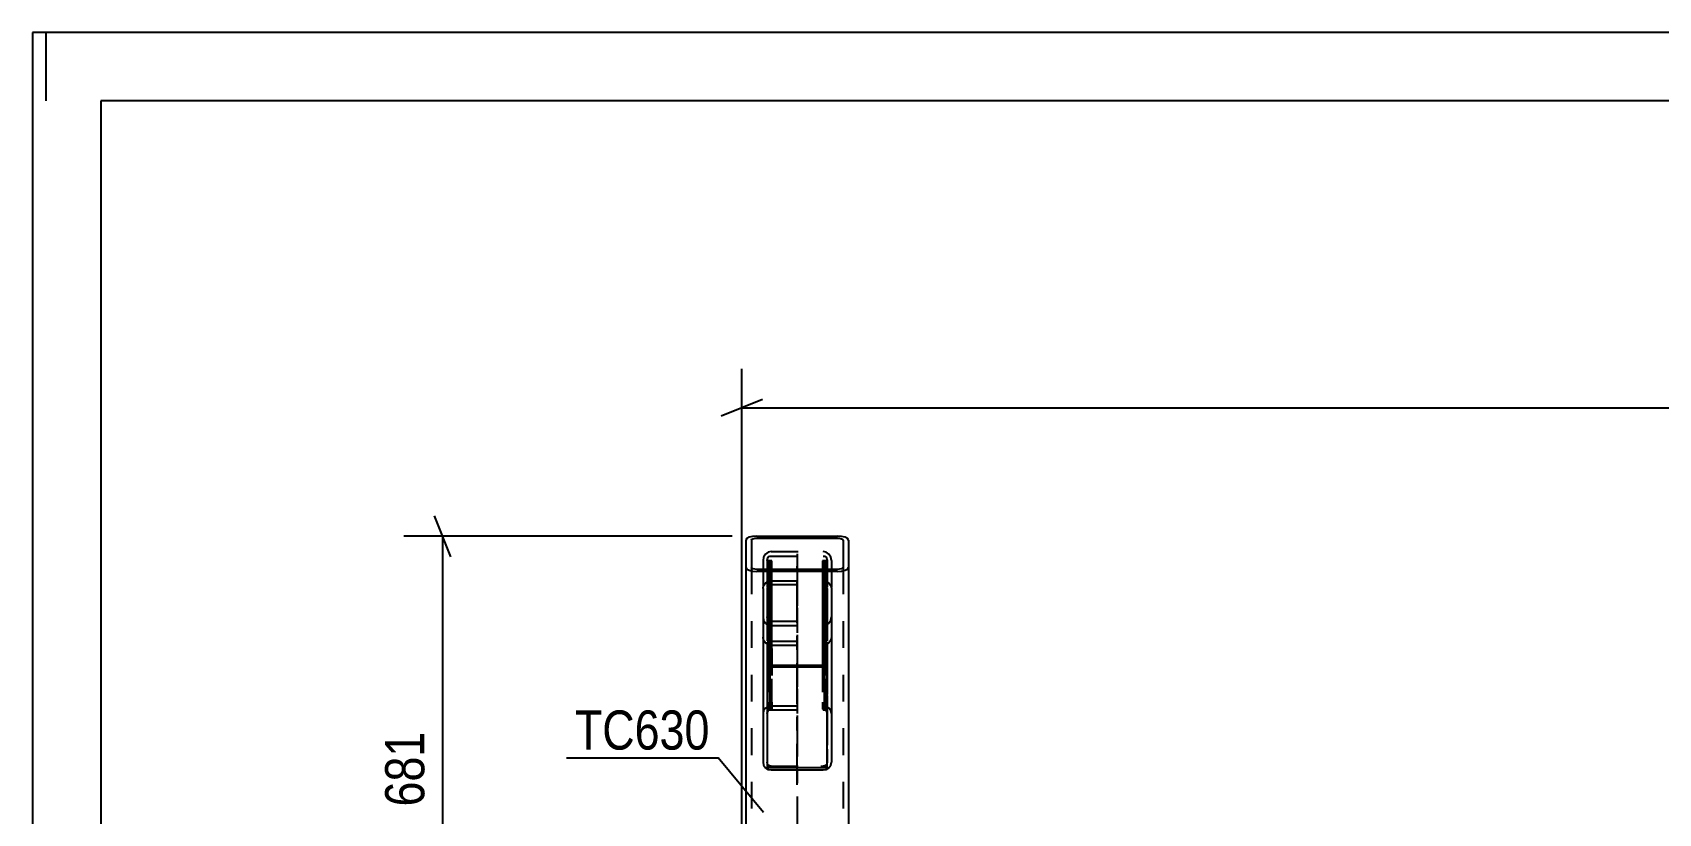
# Model space of a CAD drawing. Header units: millimetres. Extents: x 0 to 841, y 0 to 594.
# Drawn here: x 0 to 118.9, y 536.9 to 594 of the extents above; entities that cross this region are included whole.
import ezdxf

# ---------------------------------------------------------------- set-up
doc = ezdxf.new("R2010")
doc.units = ezdxf.units.MM
doc.linetypes.add('DXK_LINE_DOT2', pattern=[3.9198, 1.9599, -1.9599])
doc.linetypes.add('DXK_LINE_DOT3', pattern=[5.9187, 2.979, -0.9799, 0.9799, -0.9799])
doc.styles.add('Arial Narrow', font='ARIALN.TTF', dxfattribs={"height": 0.2})

# ---------------------------------------------------------------- blocks, each defined once
blk = doc.blocks.new('Unknown-814407374-1129')
at = {"color": 5, "linetype": 'Continuous'}
for p, q in [((841, 594), (0, 594)), ((0, 594), (0, 0)), ((1, 589), (1, 594)), ((836, 589), (5, 589)), ((5, 589), (5, 5))]:
    blk.add_line(p, q, dxfattribs=at)
blk = doc.blocks.new('Part-814407374-4243 - 4175')
at = {"color": 7, "linetype": 'DXK_LINE_DOT2'}
for p, q in [((53.77, 548.93), (53.77, 544.49)), ((53.77, 548.93), (54.07, 548.93)), ((53.77, 548.48), (54.07, 548.48)), ((54.07, 548.93), (54.07, 544.49)), ((53.77, 547.48), (54.07, 547.48)), ((54.07, 544.49), (53.77, 544.49))]:
    blk.add_line(p, q, dxfattribs=at)
at = {"color": 7, "linetype": 'DXK_LINE_DOT3'}
for p, q in [((53.92, 547.48), (53.92, 549.19)), ((53.92, 549.19), (53.92, 544.49))]:
    blk.add_line(p, q, dxfattribs=at)
blk = doc.blocks.new('Part-814407374-4179 - 4175')
at = {"color": 2, "linetype": 'Continuous'}
for p, q in [((53.72, 547.71), (53.72, 540.23)), ((53.72, 547.71), (58.12, 547.71)), ((53.72, 547.6), (58.12, 547.6)), ((58.12, 540.23), (58.12, 547.71)), ((53.72, 540.23), (58.12, 540.23))]:
    blk.add_line(p, q, dxfattribs=at)
at = {"color": 7, "linetype": 'DXK_LINE_DOT2'}
blk.add_line((53.72, 540.33), (58.12, 540.33), dxfattribs=at)
blk = doc.blocks.new('Part-814407374-4231 - 4175')
at = {"color": 7, "linetype": 'DXK_LINE_DOT3'}
blk.add_line((55.92, 538.97), (55.92, 554.96), dxfattribs=at)
at = {"color": 7, "linetype": 'DXK_LINE_DOT2'}
for p, q in [((53.42, 553.33), (53.46, 553.54)), ((53.42, 553.33), (53.42, 553.32)), ((53.42, 553.33), (53.42, 553.32)), ((53.46, 553.54), (53.59, 553.72)), ((53.59, 553.72), (53.79, 553.85)), ((53.74, 553.43), (53.72, 553.33)), ((53.72, 553.33), (53.72, 540.61)), ((53.8, 553.52), (53.74, 553.43)), ((53.79, 553.85), (54.02, 553.89)), ((53.9, 553.59), (53.8, 553.52)), ((54.02, 553.61), (53.9, 553.59)), ((54.02, 553.89), (57.82, 553.89)), ((54.02, 553.61), (57.82, 553.61)), ((57.82, 553.89), (58.05, 553.85)), ((57.93, 553.59), (57.82, 553.61)), ((58.03, 553.52), (57.93, 553.59)), ((58.09, 553.43), (58.03, 553.52)), ((58.05, 553.85), (58.24, 553.72)), ((58.12, 553.33), (58.09, 553.43)), ((58.12, 553.33), (58.12, 540.61)), ((58.24, 553.72), (58.37, 553.54)), ((58.37, 553.54), (58.42, 553.33)), ((58.42, 553.33), (58.42, 553.32)), ((58.42, 553.33), (58.42, 553.32)), ((53.46, 549.54), (53.42, 549.76)), ((53.59, 549.36), (53.46, 549.54)), ((53.79, 549.23), (53.59, 549.36)), ((53.72, 549.76), (53.74, 549.65)), ((53.74, 549.65), (53.8, 549.56)), ((53.8, 549.56), (53.9, 549.49)), ((53.9, 549.49), (54.02, 549.47)), ((54.02, 549.47), (57.82, 549.47)), ((57.82, 549.47), (57.93, 549.49)), ((57.93, 549.49), (58.03, 549.56)), ((58.03, 549.56), (58.09, 549.65)), ((58.24, 549.36), (58.05, 549.23)), ((58.09, 549.65), (58.12, 549.76)), ((58.37, 549.54), (58.24, 549.36)), ((58.42, 549.76), (58.37, 549.54)), ((54.02, 549.19), (53.79, 549.23)), ((54.02, 549.19), (57.82, 549.19)), ((58.05, 549.23), (57.82, 549.19)), ((53.79, 544.7), (53.72, 544.66)), ((54.02, 544.75), (53.79, 544.7)), ((54.02, 544.75), (57.82, 544.75)), ((57.82, 544.75), (58.05, 544.7)), ((58.05, 544.7), (58.12, 544.66)), ((53.72, 544.18), (53.74, 544.29)), ((53.74, 544.29), (53.8, 544.38)), ((53.8, 544.38), (53.9, 544.44)), ((53.9, 544.44), (54.02, 544.46)), ((54.02, 544.46), (57.82, 544.46)), ((57.82, 544.46), (57.93, 544.44)), ((57.93, 544.44), (58.03, 544.38)), ((58.03, 544.38), (58.09, 544.29)), ((58.09, 544.29), (58.12, 544.18)), ((53.74, 540.5), (53.72, 540.61)), ((53.8, 540.41), (53.74, 540.5)), ((53.9, 540.35), (53.8, 540.41)), ((54.02, 540.33), (53.9, 540.35)), ((54.02, 540.33), (57.82, 540.33)), ((57.93, 540.35), (57.82, 540.33)), ((58.03, 540.41), (57.93, 540.35)), ((58.09, 540.5), (58.03, 540.41)), ((58.12, 540.61), (58.09, 540.5))]:
    blk.add_line(p, q, dxfattribs=at)
at = {"color": 2, "linetype": 'Continuous'}
for p, q in [((53.42, 553.32), (53.42, 540.61)), ((58.42, 553.32), (58.42, 540.61)), ((53.59, 544.58), (53.46, 544.4)), ((53.72, 544.66), (53.59, 544.58)), ((58.12, 544.66), (58.24, 544.58)), ((58.37, 544.4), (58.24, 544.58)), ((53.46, 544.4), (53.42, 544.18)), ((58.42, 544.18), (58.37, 544.4)), ((53.42, 540.61), (53.46, 540.4)), ((53.46, 540.4), (53.59, 540.21)), ((53.59, 540.21), (53.79, 540.09)), ((53.79, 540.09), (54.02, 540.05)), ((54.02, 540.05), (57.82, 540.05)), ((57.82, 540.05), (58.05, 540.09)), ((58.05, 540.09), (58.24, 540.21)), ((58.24, 540.21), (58.37, 540.4)), ((58.37, 540.4), (58.42, 540.61))]:
    blk.add_line(p, q, dxfattribs=at)
blk = doc.blocks.new('Part-814407374-4237 - 4175')
at = {"color": 2, "linetype": 'Continuous'}
for p, q in [((57.77, 555.34), (57.77, 547.71)), ((58.07, 555.34), (57.77, 555.34)), ((58.07, 547.71), (58.07, 555.34)), ((57.77, 550.17), (58.07, 550.17)), ((57.77, 547.71), (58.07, 547.71))]:
    blk.add_line(p, q, dxfattribs=at)
at = {"color": 7, "linetype": 'DXK_LINE_DOT3'}
for p, q in [((57.92, 550.17), (57.92, 555.34)), ((57.92, 555.34), (57.92, 550.12)), ((57.92, 547.71), (57.92, 550.17)), ((57.92, 544.75), (57.92, 547.71))]:
    blk.add_line(p, q, dxfattribs=at)
at = {"color": 7, "linetype": 'DXK_LINE_DOT2'}
for p, q in [((57.77, 550.12), (58.07, 550.12)), ((57.77, 547.71), (57.77, 544.75)), ((58.07, 544.75), (58.07, 547.71)), ((57.77, 544.75), (58.07, 544.75))]:
    blk.add_line(p, q, dxfattribs=at)
blk = doc.blocks.new('Part-814407374-4240 - 4175')
at = {"color": 2, "linetype": 'Continuous'}
for p, q in [((53.77, 555.34), (53.77, 547.71)), ((54.07, 555.34), (53.77, 555.34)), ((54.07, 547.71), (54.07, 555.34)), ((53.77, 550.17), (54.07, 550.17)), ((53.77, 547.71), (54.07, 547.71))]:
    blk.add_line(p, q, dxfattribs=at)
at = {"color": 7, "linetype": 'DXK_LINE_DOT3'}
for p, q in [((53.92, 550.17), (53.92, 555.34)), ((53.92, 555.34), (53.92, 550.12)), ((53.92, 547.71), (53.92, 550.17)), ((53.92, 544.75), (53.92, 547.71))]:
    blk.add_line(p, q, dxfattribs=at)
at = {"color": 7, "linetype": 'DXK_LINE_DOT2'}
for p, q in [((53.77, 550.12), (54.07, 550.12)), ((53.77, 547.71), (53.77, 544.75)), ((54.07, 544.75), (54.07, 547.71)), ((53.77, 544.75), (54.07, 544.75))]:
    blk.add_line(p, q, dxfattribs=at)
blk = doc.blocks.new('Part-814407374-4314 - 4175')
at = {"color": 7, "linetype": 'DXK_LINE_DOT2'}
for p, q in [((53.46, 555.62), (53.42, 555.38)), ((53.42, 555.38), (53.42, 541.86)), ((53.59, 555.84), (53.46, 555.62)), ((53.79, 555.98), (53.59, 555.84)), ((53.72, 555.38), (53.74, 555.5)), ((53.72, 555.38), (53.72, 541.86)), ((53.74, 555.5), (53.8, 555.61)), ((54.02, 556.03), (53.79, 555.98)), ((53.8, 555.61), (53.9, 555.68)), ((53.9, 555.68), (54.02, 555.7)), ((54.02, 556.03), (57.82, 556.03)), ((54.02, 555.7), (57.82, 555.7)), ((58.05, 555.98), (57.82, 556.03)), ((57.82, 555.7), (57.93, 555.68)), ((57.93, 555.68), (58.03, 555.61)), ((58.03, 555.61), (58.09, 555.5)), ((58.24, 555.84), (58.05, 555.98)), ((58.09, 555.5), (58.12, 555.38)), ((58.12, 555.38), (58.12, 541.86)), ((58.37, 555.62), (58.24, 555.84)), ((58.42, 555.38), (58.37, 555.62)), ((58.42, 555.38), (58.42, 541.86)), ((53.42, 551.26), (53.46, 551.01)), ((53.46, 551.01), (53.59, 550.8)), ((53.59, 550.8), (53.79, 550.66)), ((53.74, 551.13), (53.72, 551.26)), ((53.8, 551.03), (53.74, 551.13)), ((53.79, 550.66), (54.02, 550.61)), ((53.9, 550.96), (53.8, 551.03)), ((54.02, 550.93), (53.9, 550.96)), ((54.02, 550.93), (57.82, 550.93)), ((54.02, 550.61), (57.82, 550.61)), ((57.93, 550.96), (57.82, 550.93)), ((57.82, 550.61), (58.05, 550.66)), ((58.03, 551.03), (57.93, 550.96)), ((58.09, 551.13), (58.03, 551.03)), ((58.05, 550.66), (58.24, 550.8)), ((58.12, 551.26), (58.09, 551.13)), ((58.24, 550.8), (58.37, 551.01)), ((58.37, 551.01), (58.42, 551.26))]:
    blk.add_line(p, q, dxfattribs=at)
at = {"color": 7, "linetype": 'DXK_LINE_DOT3'}
blk.add_line((55.92, 555.03), (55.92, 543.79), dxfattribs=at)
blk = doc.blocks.new('Part-814407374-4278 - 4175')
at = {"color": 2, "linetype": 'Continuous'}
for p, q in [((52.23, 556.98), (52.17, 556.87)), ((52.17, 556.87), (52.17, 521.82)), ((52.4, 557.07), (52.23, 556.98)), ((52.66, 557.13), (52.4, 557.07)), ((52.57, 556.87), (52.6, 556.93)), ((52.57, 556.87), (52.57, 554.86)), ((52.6, 556.93), (52.68, 556.97)), ((52.97, 557.15), (52.66, 557.13)), ((52.68, 556.97), (52.81, 557)), ((52.81, 557), (52.97, 557.01)), ((52.97, 557.15), (58.87, 557.15)), ((52.97, 557.01), (58.87, 557.01)), ((59.17, 557.13), (58.87, 557.15)), ((58.87, 557.01), (59.02, 557)), ((59.02, 557), (59.15, 556.97)), ((59.15, 556.97), (59.24, 556.93)), ((59.43, 557.07), (59.17, 557.13)), ((59.24, 556.93), (59.27, 556.87)), ((59.27, 556.87), (59.27, 554.86)), ((59.6, 556.98), (59.43, 557.07)), ((59.67, 556.87), (59.6, 556.98)), ((59.67, 556.87), (59.67, 521.82)), ((52.17, 554.86), (52.23, 554.75)), ((52.23, 554.75), (52.4, 554.66)), ((52.4, 554.66), (52.66, 554.6)), ((52.6, 554.8), (52.57, 554.86)), ((52.68, 554.76), (52.6, 554.8)), ((52.66, 554.6), (52.97, 554.58)), ((52.81, 554.73), (52.68, 554.76)), ((52.97, 554.72), (52.81, 554.73)), ((53.77, 554.72), (52.97, 554.72)), ((53.77, 554.58), (52.97, 554.58)), ((57.77, 554.72), (54.07, 554.72)), ((57.77, 554.58), (54.07, 554.58)), ((58.87, 554.72), (58.07, 554.72)), ((58.87, 554.58), (58.07, 554.58)), ((59.02, 554.73), (58.87, 554.72)), ((58.87, 554.58), (59.17, 554.6)), ((59.15, 554.76), (59.02, 554.73)), ((59.24, 554.8), (59.15, 554.76)), ((59.17, 554.6), (59.43, 554.66)), ((59.27, 554.86), (59.24, 554.8)), ((59.43, 554.66), (59.6, 554.75)), ((59.6, 554.75), (59.67, 554.86)), ((52.23, 520.92), (52.17, 521.82)), ((59.67, 521.82), (59.6, 520.92)), ((52.97, 519.48), (52.66, 519.65)), ((59.17, 519.65), (58.87, 519.48)), ((53.42, 519.48), (52.97, 519.48)), ((58.87, 519.48), (58.42, 519.48))]:
    blk.add_line(p, q, dxfattribs=at)
at = {"color": 7, "linetype": 'DXK_LINE_DOT3'}
blk.add_line((55.92, 555.86), (55.92, 520.76), dxfattribs=at)
at = {"color": 7, "linetype": 'DXK_LINE_DOT2'}
for p, q in [((52.57, 554.86), (52.57, 521.82)), ((54.07, 554.72), (53.77, 554.72)), ((54.07, 554.58), (53.77, 554.58)), ((58.07, 554.72), (57.77, 554.72)), ((58.07, 554.58), (57.77, 554.58)), ((59.27, 554.86), (59.27, 521.82)), ((59.67, 528.1), (52.17, 528.1)), ((52.17, 527.36), (52.17, 528.1)), ((52.17, 527.36), (52.17, 521.82)), ((52.57, 521.82), (52.6, 521.37)), ((59.24, 521.37), (59.27, 521.82)), ((52.81, 520.73), (52.97, 520.65)), ((52.97, 520.65), (58.87, 520.65)), ((58.87, 520.65), (59.02, 520.73)), ((58.42, 519.48), (53.42, 519.48))]:
    blk.add_line(p, q, dxfattribs=at)
at = {"color": 2, "linetype": 'Continuous'}
for centre, start, end in [((54.94, 521.14), 184.648, 213.1155), ((56.89, 521.14), 326.8845, 355.352)]:
    blk.add_arc(centre, 2.72, start, end, dxfattribs=at)
at = {"color": 7, "linetype": 'DXK_LINE_DOT2'}
for centre, start, end in [((53.95, 521.48), 184.648, 213.1155), ((57.88, 521.48), 326.8845, 355.352)]:
    blk.add_arc(centre, 1.36, start, end, dxfattribs=at)
blk = doc.blocks.new('Part-814407374-4297 - 4175')
at = {"color": 7, "linetype": 'DXK_LINE_DOT2'}
for p, q in [((57.77, 548.93), (57.77, 544.49)), ((57.77, 548.93), (58.07, 548.93)), ((57.77, 548.48), (58.07, 548.48)), ((58.07, 548.93), (58.07, 544.49)), ((58.07, 547.48), (57.77, 547.48)), ((57.77, 544.49), (58.07, 544.49))]:
    blk.add_line(p, q, dxfattribs=at)
at = {"color": 7, "linetype": 'DXK_LINE_DOT3'}
for p, q in [((57.92, 547.48), (57.92, 549.19)), ((57.92, 549.19), (57.92, 544.49))]:
    blk.add_line(p, q, dxfattribs=at)
blk = doc.blocks.new('StraightDimension-814407374-7193 - 4175')
at = {"color": 7, "linetype": 'Continuous'}
for p, q in [((51.87, 528.5), (51.87, 569.39)), ((53.37, 567.14), (50.37, 565.94)), ((51.87, 566.54), (234.07, 566.54))]:
    blk.add_line(p, q, dxfattribs=at)
blk = doc.blocks.new('StraightDimension-814407374-12243 - 4175')
at = {"color": 7, "linetype": 'Continuous'}
for p, q in [((30.6, 555.65), (29.4, 558.65)), ((51.17, 557.15), (27.15, 557.15)), ((30, 523.1), (30, 557.15)), ((29.4, 524.6), (30.6, 521.6)), ((51.17, 523.1), (27.15, 523.1))]:
    blk.add_line(p, q, dxfattribs=at)
at = {"color": 0}
blk.add_wipeout([(29.25, 543.47), (25.05, 543.47), (25.05, 536.78), (29.25, 536.78)], dxfattribs=at)
at = {"color": 3, "style": 'Arial Narrow'}
blk.add_text('681', height=2.863, rotation=90.0002, dxfattribs=at).set_placement((28.65, 537.38))
blk = doc.blocks.new('Mark-814407374-4274 - 4175')
at = {"color": 30, "linetype": 'Continuous'}
for p in [(39.06, 540.94), (53.46, 536.94)]:
    blk.add_line(p, (50.13, 540.94), dxfattribs=at)
at = {"color": 0}
blk.add_wipeout([(49.53, 541.54), (49.53, 544.54), (39.66, 544.54), (39.66, 541.54)], dxfattribs=at)
blk.add_wipeout([(49.53, 541.54), (49.53, 544.54), (39.66, 544.54), (39.66, 541.54)], dxfattribs=at)
at = {"color": 3, "style": 'Arial Narrow'}
blk.add_text('TC630', height=2.863, dxfattribs=at).set_placement((39.66, 541.54))

msp = doc.modelspace()

# ---------------------------------------------------------------- block references
for name in ['Unknown-814407374-1129', 'Part-814407374-4278 - 4175', 'Part-814407374-4314 - 4175', 'Part-814407374-4240 - 4175', 'Part-814407374-4237 - 4175', 'Part-814407374-4231 - 4175', 'Part-814407374-4243 - 4175', 'Part-814407374-4297 - 4175', 'Part-814407374-4179 - 4175']:
    msp.add_blockref(name, (0, 0))

# ---------------------------------------------------------------- next in the draw order: block references
msp.add_blockref('StraightDimension-814407374-7193 - 4175', (0, 0))

# ---------------------------------------------------------------- next in the draw order: block references
msp.add_blockref('StraightDimension-814407374-12243 - 4175', (0, 0))

# ---------------------------------------------------------------- next in the draw order: block references
msp.add_blockref('Mark-814407374-4274 - 4175', (0, 0))

doc.saveas('drawing.dxf')
